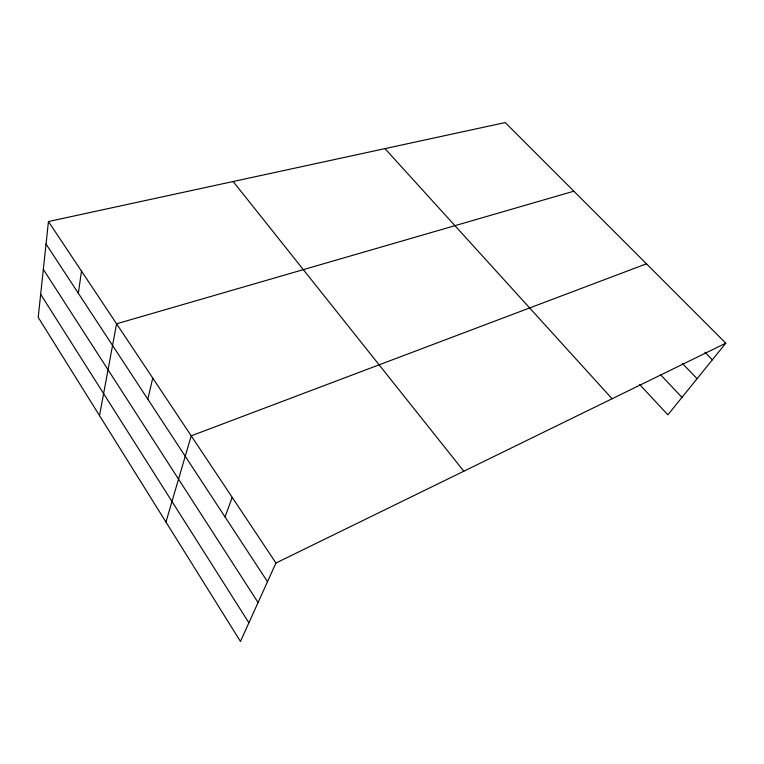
<?xml version="1.0" encoding="UTF-8"?>
<svg xmlns="http://www.w3.org/2000/svg" width="764" height="764" viewBox="0 0 764 764"><rect width="100%" height="100%" fill="white"/><g stroke="black" fill="none" stroke-linecap="round" stroke-linejoin="round"><path stroke-width="1.15" d="M48.447 221.531L38.2 317.356L240.459 641.435L275.947 563.03L725.8 343.179L505.224 122.565L48.447 221.531L275.947 563.03M78.329 293.261L81.5 271.144M99.521 415.616L116.577 323.802L573.85 191.191M147.805 399.19L152.752 378.104M165.96 522.06L191.21 435.843L646.449 263.809M225.055 516.97L232.199 497.354M725.8 343.179L667.86 414.833L639.497 384.34M704.924 352.252L712.354 359.806M682.338 363.397L697.083 378.686M660.803 375.019L681.966 397.375M384.98 148.617L612.088 398.751M233.163 181.517L463.815 471.216M46.041 244.031L267.505 581.691M43.328 269.377L258.07 602.529M40.664 294.283L248.892 622.813"/></g></svg>
